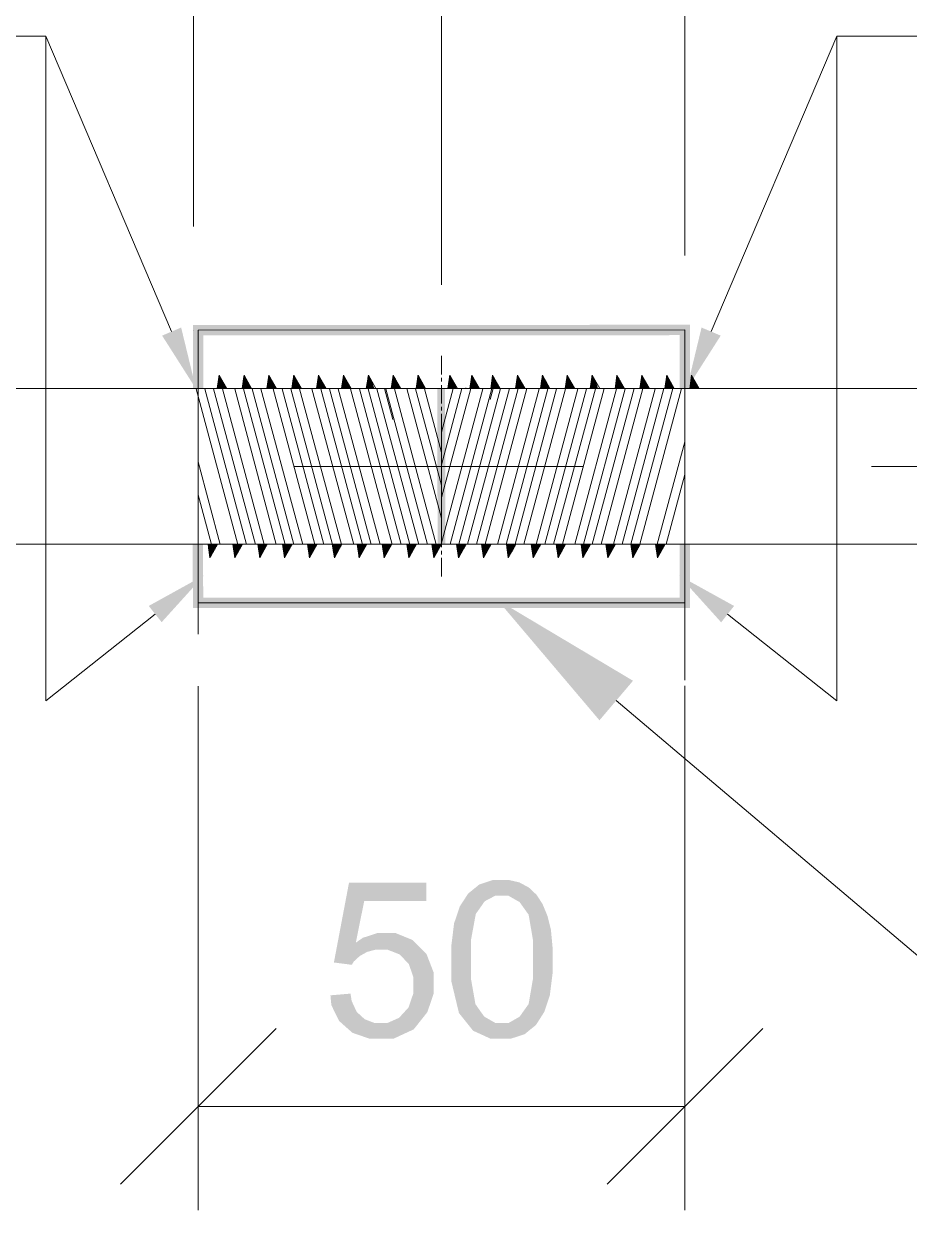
# Model space of a CAD drawing. Header units: millimetres. Extents: x 2 to 579, y 1 to 405.
# Drawn here: x 255.91 to 263.58, y 77.48 to 87.78 of the extents above; entities that cross this region are included whole.
import ezdxf

# ---------------------------------------------------------------- set-up
doc = ezdxf.new("R2010")
doc.units = ezdxf.units.MM
doc.linetypes.add('XKITLINE00', pattern=[0])
doc.layers.add('LinkedObject', color=7, linetype='Continuous', lineweight=0)

# ---------------------------------------------------------------- blocks, each defined once
blk = doc.blocks.new('*A4')
at = {"layer": 'LinkedObject'}
for color, points in [(6, [(257.105, 85.07), (257.27, 85.14), (257.399, 84.608)]), (4, [(261.681, 85.164), (257.462, 85.072), (257.372, 85.162)]), (4, [(257.372, 85.162), (257.462, 84.61), (257.372, 84.61)]), (4, [(257.462, 85.072), (257.462, 84.61), (257.372, 85.162)]), (4, [(261.591, 85.074), (257.462, 85.072), (261.681, 85.164)]), (4, [(261.681, 84.61), (261.591, 85.074), (261.681, 85.164)]), (6, [(261.781, 85.14), (261.947, 85.07), (261.653, 84.608)]), (4, [(261.591, 84.61), (261.591, 85.074), (261.681, 84.61)]), (4, [(259.49, 84.61), (259.561, 83.26), (259.493, 83.26)]), (4, [(259.558, 84.61), (259.561, 83.26), (259.49, 84.61)]), (4, [(257.37, 83.26), (257.461, 82.798), (257.372, 82.708)]), (4, [(257.46, 83.26), (257.461, 82.798), (257.37, 83.26)]), (4, [(261.681, 82.706), (261.591, 83.26), (261.681, 83.26)]), (4, [(261.591, 82.796), (261.591, 83.26), (261.681, 82.706)]), (6, [(257.101, 82.584), (256.989, 82.725), (257.468, 82.99)]), (6, [(262.063, 82.725), (261.951, 82.583), (261.584, 82.99)]), (4, [(257.461, 82.798), (261.591, 82.796), (257.372, 82.708)]), (4, [(257.372, 82.708), (261.591, 82.796), (261.681, 82.706)]), (1, [(261.187, 82.076), (260.896, 81.733), (260.012, 82.777)]), (7, [(258.857, 80.166), (258.594, 79.632), (258.725, 80.324)]), (7, [(259.394, 80.166), (258.725, 80.324), (259.394, 80.324)]), (7, [(258.857, 80.166), (258.725, 80.324), (259.394, 80.166)]), (7, [(259.855, 80.309), (259.992, 80.211), (259.807, 80.27)]), (7, [(259.977, 80.349), (259.992, 80.211), (259.855, 80.309)]), (7, [(260.051, 80.349), (259.992, 80.211), (259.977, 80.349)]), (7, [(259.992, 80.211), (260.051, 80.349), (260.049, 80.211)]), (7, [(260.051, 80.349), (260.107, 80.211), (260.049, 80.211)]), (7, [(260.201, 80.327), (260.051, 80.349), (260.105, 80.349)]), (7, [(260.242, 80.305), (260.051, 80.349), (260.201, 80.327)]), (7, [(260.204, 80.156), (260.051, 80.349), (260.242, 80.305)]), (7, [(260.107, 80.211), (260.051, 80.349), (260.204, 80.156)]), (7, [(260.242, 80.305), (260.243, 80.101), (260.204, 80.156)]), (7, [(260.283, 80.283), (260.243, 80.101), (260.242, 80.305)]), (7, [(259.758, 80.23), (259.867, 80.114), (259.685, 80.118)]), (7, [(259.901, 80.163), (259.758, 80.23), (259.807, 80.27)]), (7, [(259.867, 80.114), (259.758, 80.23), (259.901, 80.163)]), (7, [(259.807, 80.27), (259.992, 80.211), (259.901, 80.163)]), (7, [(260.35, 80.22), (260.243, 80.101), (260.283, 80.283)]), (7, [(260.377, 80.179), (260.243, 80.101), (260.35, 80.22)]), (7, [(258.784, 79.804), (258.594, 79.632), (258.857, 80.166)]), (7, [(259.685, 80.118), (259.867, 80.114), (259.661, 80.045)]), (7, [(259.661, 80.045), (259.867, 80.114), (259.824, 80.053)]), (7, [(260.377, 80.179), (260.282, 80.047), (260.243, 80.101)]), (7, [(260.403, 80.138), (260.282, 80.047), (260.377, 80.179)]), (7, [(260.445, 80.037), (260.282, 80.047), (260.403, 80.138)]), (7, [(259.824, 80.053), (259.612, 79.779), (259.661, 80.045)]), (7, [(259.782, 79.825), (259.612, 79.779), (259.824, 80.053)]), (7, [(259.661, 80.045), (259.612, 79.779), (259.636, 79.972)]), (7, [(260.46, 79.978), (260.32, 79.825), (260.282, 80.047)]), (7, [(260.46, 79.978), (260.282, 80.047), (260.445, 80.037)]), (7, [(260.475, 79.919), (260.32, 79.825), (260.46, 79.978)]), (7, [(258.972, 79.888), (258.784, 79.804), (258.845, 79.846)]), (7, [(258.954, 79.743), (258.784, 79.804), (258.972, 79.888)]), (7, [(258.954, 79.743), (258.972, 79.888), (258.994, 79.743)]), (7, [(258.994, 79.743), (258.972, 79.888), (259.059, 79.743)]), (7, [(259.039, 79.888), (259.059, 79.743), (258.972, 79.888)]), (7, [(259.276, 79.827), (259.039, 79.888), (259.127, 79.888)]), (7, [(259.164, 79.702), (259.039, 79.888), (259.276, 79.827)]), (7, [(259.059, 79.743), (259.039, 79.888), (259.164, 79.702)]), (7, [(260.49, 79.759), (260.32, 79.825), (260.475, 79.919)]), (7, [(258.594, 79.632), (258.784, 79.804), (258.882, 79.724)]), (7, [(258.882, 79.724), (258.784, 79.804), (258.954, 79.743)]), (7, [(259.164, 79.702), (259.276, 79.827), (259.203, 79.661)]), (7, [(259.203, 79.661), (259.276, 79.827), (259.243, 79.62)]), (7, [(259.336, 79.766), (259.243, 79.62), (259.276, 79.827)]), (7, [(259.612, 79.659), (259.782, 79.825), (259.782, 79.659)]), (7, [(259.612, 79.779), (259.782, 79.825), (259.612, 79.659)]), (7, [(260.49, 79.759), (260.32, 79.659), (260.32, 79.825)]), (7, [(258.85, 79.706), (258.594, 79.632), (258.882, 79.724)]), (7, [(258.818, 79.688), (258.594, 79.632), (258.85, 79.706)]), (7, [(258.767, 79.641), (258.594, 79.632), (258.818, 79.688)]), (7, [(259.243, 79.62), (259.336, 79.766), (259.282, 79.508)]), (7, [(259.282, 79.508), (259.336, 79.766), (259.458, 79.547)]), (7, [(259.458, 79.547), (259.336, 79.766), (259.397, 79.705)]), (7, [(260.49, 79.659), (260.32, 79.659), (260.49, 79.759)]), (7, [(258.594, 79.632), (258.767, 79.641), (258.749, 79.612)]), (7, [(259.782, 79.659), (259.612, 79.469), (259.612, 79.659)]), (7, [(259.782, 79.492), (259.612, 79.469), (259.782, 79.659)]), (7, [(260.49, 79.659), (260.32, 79.493), (260.32, 79.659)]), (7, [(260.49, 79.54), (260.32, 79.493), (260.49, 79.659)]), (7, [(259.282, 79.508), (259.458, 79.547), (259.282, 79.437)]), (7, [(259.282, 79.437), (259.458, 79.547), (259.282, 79.362)]), (7, [(259.458, 79.451), (259.282, 79.362), (259.458, 79.547)]), (7, [(259.782, 79.492), (259.745, 79.11), (259.612, 79.469)]), (7, [(259.612, 79.469), (259.745, 79.11), (259.678, 79.194)]), (7, [(259.821, 79.271), (259.745, 79.11), (259.782, 79.492)]), (7, [(260.282, 79.272), (260.49, 79.54), (260.442, 79.275)]), (7, [(260.32, 79.493), (260.49, 79.54), (260.282, 79.272)]), (7, [(260.442, 79.275), (260.49, 79.54), (260.466, 79.348)]), (7, [(258.748, 79.298), (258.564, 79.347), (258.738, 79.362)]), (7, [(259.241, 79.242), (259.458, 79.451), (259.351, 79.134)]), (7, [(259.282, 79.362), (259.458, 79.451), (259.241, 79.242)]), (7, [(259.351, 79.134), (259.458, 79.451), (259.404, 79.201)]), (7, [(259.404, 79.201), (259.458, 79.451), (259.458, 79.359)]), (7, [(258.564, 79.347), (258.697, 79.073), (258.572, 79.262)]), (7, [(258.748, 79.298), (258.697, 79.073), (258.564, 79.347)]), (7, [(258.572, 79.262), (258.697, 79.073), (258.639, 79.125)]), (7, [(258.792, 79.203), (258.697, 79.073), (258.748, 79.298)]), (7, [(259.745, 79.11), (259.821, 79.271), (259.859, 79.216)]), (7, [(260.442, 79.275), (260.243, 79.217), (260.282, 79.272)]), (7, [(260.417, 79.202), (260.243, 79.217), (260.442, 79.275)]), (7, [(258.697, 79.073), (258.792, 79.203), (258.755, 79.022)]), (7, [(258.827, 79.171), (258.755, 79.022), (258.792, 79.203)]), (7, [(258.862, 79.139), (258.755, 79.022), (258.827, 79.171)]), (7, [(259.2, 79.197), (259.351, 79.134), (259.159, 79.152)]), (7, [(259.241, 79.242), (259.351, 79.134), (259.2, 79.197)]), (7, [(259.898, 79.162), (259.745, 79.11), (259.859, 79.216)]), (7, [(259.898, 79.162), (260.051, 78.97), (259.745, 79.11)]), (7, [(259.994, 79.107), (260.051, 78.97), (259.898, 79.162)]), (7, [(260.296, 79.05), (260.108, 79.107), (260.204, 79.162)]), (7, [(260.243, 79.217), (260.345, 79.089), (260.204, 79.162)]), (7, [(260.204, 79.162), (260.345, 79.089), (260.296, 79.05)]), (7, [(260.345, 79.089), (260.243, 79.217), (260.417, 79.202)]), (7, [(258.862, 79.139), (258.997, 78.97), (258.755, 79.022)]), (7, [(258.947, 79.107), (258.997, 78.97), (258.862, 79.139)]), (7, [(258.997, 79.107), (258.997, 78.97), (258.947, 79.107)]), (7, [(258.997, 78.97), (259.351, 79.134), (259.109, 78.97)]), (7, [(259.058, 79.107), (259.351, 79.134), (258.997, 78.97)]), (7, [(259.058, 79.107), (258.997, 78.97), (258.997, 79.107)]), (7, [(259.159, 79.152), (259.351, 79.134), (259.058, 79.107)]), (7, [(259.109, 78.97), (259.351, 79.134), (259.286, 79.052)]), (7, [(259.745, 79.11), (260.051, 78.97), (259.801, 79.04)]), (7, [(260.051, 78.97), (259.994, 79.107), (260.051, 79.107)]), (7, [(260.051, 78.97), (260.108, 79.107), (260.125, 78.97)]), (7, [(260.108, 79.107), (260.051, 78.97), (260.051, 79.107)]), (7, [(260.248, 79.01), (260.108, 79.107), (260.296, 79.05)]), (7, [(260.125, 78.97), (260.108, 79.107), (260.248, 79.01)]), (7, [(258.755, 79.022), (258.997, 78.97), (258.905, 78.97)]), (7, [(259.801, 79.04), (260.051, 78.97), (259.954, 78.97)])]:
    blk.add_hatch(color=color, dxfattribs=at).paths.add_polyline_path(points, flags=17)
at = {"layer": 'LinkedObject', "color": 6, "linetype": 'XKITLINE00', "lineweight": 0}
for p, q in [((257.377, 86.017), (257.377, 94.697)), ((259.526, 85.51), (259.526, 94.697)), ((259.526, 85.794), (259.526, 94.697)), ((261.636, 85.765), (261.636, 94.697)), ((256.098, 87.668), (251.103, 87.668)), ((257.187, 85.105), (256.098, 87.668)), ((256.098, 81.903), (256.098, 87.668)), ((261.864, 85.105), (262.954, 87.668)), ((262.954, 87.668), (267.949, 87.668)), ((262.954, 81.903), (262.954, 87.668)), ((258.253, 83.935), (260.753, 83.935)), ((263.253, 83.935), (276.427, 83.935)), ((257.045, 82.654), (256.098, 81.903)), ((262.007, 82.654), (262.954, 81.903)), ((257.418, 82.03), (257.418, 77.483)), ((261.637, 82.032), (261.637, 77.483)), ((258.093, 79.058), (256.743, 77.708)), ((260.962, 77.708), (262.312, 79.058)), ((257.418, 78.383), (261.637, 78.383))]:
    blk.add_line(p, q, dxfattribs=at)
at = {"layer": 'LinkedObject', "color": 7, "linetype": 'XKITLINE00', "lineweight": 0}
for p, q in [((257.377, 85.117), (257.377, 85.117)), ((259.526, 84.894), (259.526, 84.894)), ((261.636, 84.865), (261.636, 84.865)), ((244.96, 84.61), (274.094, 84.61)), ((259.526, 84.61), (259.526, 84.61)), ((274.094, 83.26), (244.96, 83.26)), ((257.418, 82.93), (257.418, 82.93)), ((261.637, 82.932), (261.637, 82.932)), ((261.637, 78.383), (261.637, 78.383))]:
    blk.add_line(p, q, dxfattribs=at)
at = {"layer": 'LinkedObject', "color": 4, "linetype": 'XKITLINE00', "lineweight": 0}
for p, q in [((257.417, 85.117), (261.636, 85.119)), ((257.417, 84.61), (257.417, 85.117)), ((261.636, 84.61), (261.636, 85.119)), ((261.636, 85.119), (261.636, 82.082)), ((257.417, 84.97), (257.417, 82.481)), ((259.526, 84.232), (259.526, 83.26)), ((257.417, 83.26), (257.417, 82.753)), ((261.636, 83.261), (261.636, 82.751)), ((257.417, 82.753), (261.636, 82.751))]:
    blk.add_line(p, q, dxfattribs=at)
at = {"layer": 'LinkedObject', "color": 9, "linetype": 'XKITLINE00', "lineweight": 0}
for p, q in [((259.526, 84.734), (259.526, 84.894)), ((259.526, 84.672), (259.526, 84.703)), ((259.526, 84.484), (259.526, 84.641)), ((259.526, 84.482), (259.526, 84.61)), ((259.526, 84.422), (259.526, 84.453)), ((259.526, 84.42), (259.526, 84.451)), ((259.526, 84.234), (259.526, 84.391)), ((259.526, 84.232), (259.526, 84.388)), ((259.526, 84.172), (259.526, 84.203)), ((259.526, 84.17), (259.526, 84.201)), ((259.526, 83.984), (259.526, 84.141)), ((259.526, 83.982), (259.526, 84.138)), ((259.526, 83.922), (259.526, 83.953)), ((259.526, 83.92), (259.526, 83.951)), ((259.526, 83.734), (259.526, 83.891)), ((259.526, 83.732), (259.526, 83.888)), ((259.526, 83.672), (259.526, 83.703)), ((259.526, 83.67), (259.526, 83.701)), ((259.526, 83.484), (259.526, 83.641)), ((259.526, 83.482), (259.526, 83.638)), ((259.526, 83.422), (259.526, 83.453)), ((259.526, 83.42), (259.526, 83.451)), ((259.526, 83.234), (259.526, 83.391)), ((259.527, 83.26), (259.526, 83.388)), ((259.526, 83.172), (259.526, 83.203)), ((259.527, 82.981), (259.526, 83.141))]:
    blk.add_line(p, q, dxfattribs=at)
at = {"layer": 'LinkedObject', "color": 1, "linetype": 'XKITLINE00', "lineweight": 0}
for p, q in [((257.599, 84.728), (257.582, 84.61)), ((257.598, 84.719), (257.627, 84.61)), ((257.665, 84.61), (257.599, 84.728)), ((257.599, 84.726), (257.63, 84.61)), ((257.815, 84.728), (257.798, 84.61)), ((257.814, 84.719), (257.843, 84.61)), ((257.881, 84.61), (257.815, 84.728)), ((257.815, 84.726), (257.846, 84.61)), ((258.03, 84.728), (258.013, 84.61)), ((258.029, 84.719), (258.059, 84.61)), ((258.096, 84.61), (258.03, 84.728)), ((258.03, 84.727), (258.062, 84.61)), ((258.246, 84.728), (258.229, 84.61)), ((258.245, 84.72), (258.274, 84.61)), ((258.312, 84.61), (258.246, 84.728)), ((258.246, 84.727), (258.277, 84.61)), ((258.461, 84.728), (258.444, 84.61)), ((258.46, 84.72), (258.49, 84.61)), ((258.527, 84.61), (258.461, 84.728)), ((258.461, 84.727), (258.493, 84.61)), ((258.677, 84.728), (258.66, 84.61)), ((258.676, 84.72), (258.706, 84.61)), ((258.677, 84.728), (258.709, 84.61)), ((258.743, 84.61), (258.677, 84.728)), ((258.893, 84.728), (258.875, 84.61)), ((258.892, 84.721), (258.921, 84.61)), ((258.893, 84.728), (258.924, 84.61)), ((258.958, 84.61), (258.893, 84.728)), ((259.108, 84.728), (259.091, 84.61)), ((259.107, 84.718), (259.136, 84.61)), ((259.174, 84.61), (259.108, 84.728)), ((259.108, 84.725), (259.139, 84.61)), ((259.324, 84.728), (259.306, 84.61)), ((259.322, 84.719), (259.351, 84.61)), ((259.323, 84.726), (259.354, 84.61)), ((259.389, 84.61), (259.324, 84.728)), ((259.598, 84.728), (259.581, 84.61)), ((259.597, 84.719), (259.626, 84.61)), ((259.664, 84.61), (259.598, 84.728)), ((259.598, 84.726), (259.629, 84.61)), ((259.789, 84.728), (259.772, 84.61)), ((259.788, 84.719), (259.817, 84.61)), ((259.855, 84.61), (259.789, 84.728)), ((259.789, 84.726), (259.82, 84.61)), ((259.97, 84.728), (259.953, 84.61)), ((259.969, 84.719), (259.998, 84.61)), ((260.036, 84.61), (259.97, 84.728)), ((259.97, 84.727), (260.001, 84.61)), ((260.186, 84.728), (260.169, 84.61)), ((260.185, 84.72), (260.214, 84.61)), ((260.252, 84.61), (260.186, 84.728)), ((260.186, 84.727), (260.217, 84.61)), ((260.401, 84.728), (260.384, 84.61)), ((260.4, 84.72), (260.43, 84.61)), ((260.467, 84.61), (260.401, 84.728)), ((260.401, 84.727), (260.433, 84.61)), ((260.617, 84.728), (260.6, 84.61)), ((260.616, 84.72), (260.646, 84.61)), ((260.617, 84.728), (260.649, 84.61)), ((260.683, 84.61), (260.617, 84.728)), ((260.833, 84.728), (260.815, 84.61)), ((260.831, 84.721), (260.861, 84.61)), ((260.833, 84.728), (260.864, 84.61)), ((260.898, 84.61), (260.833, 84.728)), ((261.048, 84.728), (261.031, 84.61)), ((261.047, 84.718), (261.076, 84.61)), ((261.114, 84.61), (261.048, 84.728)), ((261.048, 84.725), (261.079, 84.61)), ((261.264, 84.728), (261.246, 84.61)), ((261.262, 84.719), (261.291, 84.61)), ((261.263, 84.726), (261.294, 84.61)), ((261.329, 84.61), (261.264, 84.728)), ((261.479, 84.728), (261.462, 84.61)), ((261.478, 84.719), (261.507, 84.61)), ((261.545, 84.61), (261.479, 84.728)), ((261.479, 84.726), (261.51, 84.61)), ((261.695, 84.728), (261.678, 84.61)), ((261.693, 84.719), (261.723, 84.61)), ((261.761, 84.61), (261.695, 84.728)), ((261.695, 84.726), (261.726, 84.61)), ((257.582, 84.61), (257.582, 84.61)), ((257.583, 84.617), (257.585, 84.61)), ((257.585, 84.632), (257.591, 84.61)), ((257.586, 84.639), (257.594, 84.61)), ((257.588, 84.654), (257.6, 84.61)), ((257.59, 84.661), (257.603, 84.61)), ((257.592, 84.675), (257.609, 84.61)), ((257.593, 84.683), (257.612, 84.61)), ((257.595, 84.697), (257.618, 84.61)), ((257.596, 84.704), (257.621, 84.61)), ((257.609, 84.71), (257.636, 84.61)), ((257.615, 84.699), (257.639, 84.61)), ((257.627, 84.679), (257.645, 84.61)), ((257.632, 84.668), (257.648, 84.61)), ((257.644, 84.648), (257.654, 84.61)), ((257.65, 84.637), (257.657, 84.61)), ((257.661, 84.617), (257.663, 84.61)), ((257.798, 84.611), (257.798, 84.61)), ((257.799, 84.618), (257.801, 84.61)), ((257.801, 84.632), (257.807, 84.61)), ((257.802, 84.64), (257.81, 84.61)), ((257.804, 84.654), (257.816, 84.61)), ((257.805, 84.661), (257.819, 84.61)), ((257.807, 84.676), (257.825, 84.61)), ((257.808, 84.683), (257.828, 84.61)), ((257.81, 84.697), (257.834, 84.61)), ((257.811, 84.705), (257.837, 84.61)), ((257.825, 84.709), (257.852, 84.61)), ((257.831, 84.699), (257.855, 84.61)), ((257.842, 84.678), (257.861, 84.61)), ((257.848, 84.668), (257.864, 84.61)), ((257.86, 84.647), (257.87, 84.61)), ((257.866, 84.637), (257.873, 84.61)), ((257.877, 84.616), (257.879, 84.61)), ((258.013, 84.611), (258.014, 84.61)), ((258.014, 84.618), (258.017, 84.61)), ((258.016, 84.633), (258.023, 84.61)), ((258.018, 84.64), (258.026, 84.61)), ((258.02, 84.654), (258.032, 84.61)), ((258.021, 84.662), (258.035, 84.61)), ((258.023, 84.676), (258.041, 84.61)), ((258.024, 84.683), (258.044, 84.61)), ((258.026, 84.698), (258.05, 84.61)), ((258.027, 84.705), (258.053, 84.61)), ((258.041, 84.709), (258.068, 84.61)), ((258.047, 84.699), (258.071, 84.61)), ((258.058, 84.678), (258.077, 84.61)), ((258.064, 84.668), (258.08, 84.61)), ((258.076, 84.647), (258.085, 84.61)), ((258.081, 84.636), (258.088, 84.61)), ((258.093, 84.616), (258.094, 84.61)), ((258.229, 84.611), (258.229, 84.61)), ((258.23, 84.618), (258.232, 84.61)), ((258.232, 84.633), (258.238, 84.61)), ((258.233, 84.64), (258.241, 84.61)), ((258.235, 84.655), (258.247, 84.61)), ((258.236, 84.662), (258.25, 84.61)), ((258.238, 84.676), (258.256, 84.61)), ((258.239, 84.684), (258.259, 84.61)), ((258.242, 84.698), (258.265, 84.61)), ((258.243, 84.705), (258.268, 84.61)), ((258.257, 84.708), (258.283, 84.61)), ((258.263, 84.698), (258.286, 84.61)), ((258.274, 84.677), (258.292, 84.61)), ((258.28, 84.667), (258.295, 84.61)), ((258.291, 84.646), (258.301, 84.61)), ((258.297, 84.636), (258.304, 84.61)), ((258.309, 84.615), (258.31, 84.61)), ((258.445, 84.611), (258.445, 84.61)), ((258.446, 84.619), (258.448, 84.61)), ((258.448, 84.633), (258.454, 84.61)), ((258.449, 84.64), (258.457, 84.61)), ((258.451, 84.655), (258.463, 84.61)), ((258.452, 84.662), (258.466, 84.61)), ((258.454, 84.677), (258.472, 84.61)), ((258.455, 84.684), (258.475, 84.61)), ((258.457, 84.698), (258.481, 84.61)), ((258.458, 84.706), (258.484, 84.61)), ((258.473, 84.708), (258.499, 84.61)), ((258.478, 84.698), (258.502, 84.61)), ((258.49, 84.677), (258.508, 84.61)), ((258.496, 84.667), (258.511, 84.61)), ((258.507, 84.646), (258.517, 84.61)), ((258.513, 84.636), (258.52, 84.61)), ((258.524, 84.615), (258.526, 84.61)), ((258.66, 84.612), (258.661, 84.61)), ((258.661, 84.619), (258.664, 84.61)), ((258.663, 84.634), (258.67, 84.61)), ((258.664, 84.641), (258.673, 84.61)), ((258.666, 84.655), (258.679, 84.61)), ((258.668, 84.662), (258.682, 84.61)), ((258.67, 84.677), (258.688, 84.61)), ((258.671, 84.684), (258.691, 84.61)), ((258.673, 84.699), (258.697, 84.61)), ((258.674, 84.706), (258.7, 84.61)), ((258.688, 84.708), (258.715, 84.61)), ((258.694, 84.697), (258.718, 84.61)), ((258.706, 84.677), (258.724, 84.61)), ((258.711, 84.666), (258.727, 84.61)), ((258.723, 84.645), (258.733, 84.61)), ((258.729, 84.635), (258.736, 84.61)), ((258.74, 84.614), (258.742, 84.61)), ((258.876, 84.612), (258.876, 84.61)), ((258.877, 84.619), (258.879, 84.61)), ((258.879, 84.634), (258.885, 84.61)), ((258.88, 84.641), (258.888, 84.61)), ((258.882, 84.656), (258.894, 84.61)), ((258.883, 84.663), (258.897, 84.61)), ((258.885, 84.677), (258.903, 84.61)), ((258.886, 84.684), (258.906, 84.61)), ((258.888, 84.699), (258.912, 84.61)), ((258.889, 84.706), (258.915, 84.61)), ((258.904, 84.707), (258.93, 84.61)), ((258.91, 84.697), (258.933, 84.61)), ((258.921, 84.676), (258.939, 84.61)), ((259.033, 84.61), (259.105, 84.342)), ((259.092, 84.617), (259.094, 84.61)), ((259.094, 84.631), (259.1, 84.61)), ((259.095, 84.639), (259.103, 84.61)), ((259.097, 84.653), (259.109, 84.61)), ((259.098, 84.66), (259.112, 84.61)), ((259.1, 84.675), (259.118, 84.61)), ((259.101, 84.682), (259.121, 84.61)), ((259.104, 84.696), (259.127, 84.61)), ((259.105, 84.704), (259.13, 84.61)), ((259.118, 84.711), (259.145, 84.61)), ((259.124, 84.7), (259.148, 84.61)), ((259.135, 84.68), (259.154, 84.61)), ((259.141, 84.669), (259.157, 84.61)), ((259.152, 84.649), (259.163, 84.61)), ((259.158, 84.638), (259.166, 84.61)), ((259.17, 84.617), (259.172, 84.61)), ((259.226, 84.61), (259.526, 83.487)), ((259.302, 84.609), (259.526, 83.772)), ((259.307, 84.61), (259.307, 84.61)), ((259.308, 84.617), (259.31, 84.61)), ((259.31, 84.632), (259.316, 84.61)), ((259.311, 84.639), (259.319, 84.61)), ((259.313, 84.653), (259.325, 84.61)), ((259.314, 84.661), (259.328, 84.61)), ((259.316, 84.675), (259.333, 84.61)), ((259.317, 84.682), (259.336, 84.61)), ((259.319, 84.697), (259.342, 84.61)), ((259.32, 84.704), (259.345, 84.61)), ((259.334, 84.71), (259.36, 84.61)), ((259.339, 84.7), (259.363, 84.61)), ((259.351, 84.679), (259.369, 84.61)), ((259.357, 84.669), (259.372, 84.61)), ((259.368, 84.648), (259.378, 84.61)), ((259.374, 84.638), (259.381, 84.61)), ((259.385, 84.617), (259.387, 84.61)), ((259.522, 84.61), (259.522, 84.61)), ((259.525, 84.61), (259.525, 84.61)), ((259.886, 84.609), (259.525, 83.26)), ((259.78, 84.611), (259.526, 83.665)), ((259.704, 84.611), (259.526, 83.948)), ((259.628, 84.611), (259.526, 84.232)), ((259.584, 84.632), (259.59, 84.61)), ((259.585, 84.639), (259.593, 84.61)), ((259.587, 84.654), (259.599, 84.61)), ((259.588, 84.661), (259.602, 84.61)), ((259.59, 84.675), (259.608, 84.61)), ((259.59, 84.637), (259.597, 84.61)), ((259.592, 84.683), (259.611, 84.61)), ((259.594, 84.697), (259.617, 84.61)), ((259.595, 84.704), (259.62, 84.61)), ((259.601, 84.617), (259.603, 84.61)), ((259.962, 84.61), (259.601, 83.26)), ((259.608, 84.71), (259.635, 84.61)), ((259.614, 84.699), (259.638, 84.61)), ((259.626, 84.679), (259.644, 84.61)), ((259.631, 84.668), (259.647, 84.61)), ((259.643, 84.648), (259.653, 84.61)), ((260.038, 84.61), (259.677, 83.26)), ((259.738, 84.611), (259.738, 84.61)), ((259.739, 84.618), (259.741, 84.61)), ((260.115, 84.61), (259.753, 83.26)), ((259.775, 84.632), (259.781, 84.61)), ((259.776, 84.639), (259.784, 84.61)), ((259.778, 84.654), (259.79, 84.61)), ((259.78, 84.661), (259.793, 84.61)), ((259.782, 84.676), (259.799, 84.61)), ((259.783, 84.683), (259.802, 84.61)), ((259.785, 84.697), (259.808, 84.61)), ((259.786, 84.705), (259.811, 84.61)), ((259.8, 84.709), (259.826, 84.61)), ((259.805, 84.699), (259.829, 84.61)), ((259.817, 84.678), (259.835, 84.61)), ((259.817, 84.616), (259.819, 84.61)), ((259.823, 84.668), (259.838, 84.61)), ((260.191, 84.61), (259.829, 83.261)), ((259.834, 84.647), (259.844, 84.61)), ((259.84, 84.637), (259.847, 84.61)), ((260.267, 84.61), (259.905, 83.261)), ((259.974, 84.61), (259.948, 84.515)), ((259.953, 84.611), (259.954, 84.61)), ((259.954, 84.618), (259.957, 84.61)), ((259.956, 84.633), (259.963, 84.61)), ((259.958, 84.64), (259.966, 84.61)), ((259.96, 84.654), (259.972, 84.61)), ((259.961, 84.662), (259.975, 84.61)), ((259.963, 84.676), (259.981, 84.61)), ((259.964, 84.683), (259.984, 84.61)), ((259.966, 84.698), (259.99, 84.61)), ((259.967, 84.705), (259.993, 84.61)), ((259.981, 84.709), (260.007, 84.61)), ((259.987, 84.699), (260.01, 84.61)), ((259.998, 84.678), (260.016, 84.61)), ((260.004, 84.667), (260.019, 84.61)), ((260.016, 84.647), (260.025, 84.61)), ((260.021, 84.636), (260.028, 84.61)), ((260.033, 84.616), (260.034, 84.61)), ((260.169, 84.611), (260.169, 84.61)), ((260.17, 84.618), (260.172, 84.61)), ((260.172, 84.633), (260.178, 84.61)), ((260.173, 84.64), (260.181, 84.61)), ((260.175, 84.655), (260.187, 84.61)), ((260.176, 84.662), (260.19, 84.61)), ((260.178, 84.676), (260.196, 84.61)), ((260.179, 84.684), (260.199, 84.61)), ((260.182, 84.698), (260.205, 84.61)), ((260.183, 84.705), (260.208, 84.61)), ((260.197, 84.708), (260.223, 84.61)), ((260.202, 84.698), (260.226, 84.61)), ((260.214, 84.677), (260.232, 84.61)), ((260.22, 84.667), (260.235, 84.61)), ((260.231, 84.646), (260.241, 84.61)), ((260.237, 84.636), (260.244, 84.61)), ((260.602, 84.609), (260.24, 83.26)), ((260.249, 84.615), (260.25, 84.61)), ((260.384, 84.611), (260.385, 84.61)), ((260.386, 84.619), (260.388, 84.61)), ((260.388, 84.633), (260.394, 84.61)), ((260.389, 84.64), (260.397, 84.61)), ((260.391, 84.655), (260.403, 84.61)), ((260.392, 84.662), (260.406, 84.61)), ((260.394, 84.677), (260.412, 84.61)), ((260.395, 84.684), (260.415, 84.61)), ((260.397, 84.698), (260.421, 84.61)), ((260.398, 84.706), (260.424, 84.61)), ((260.413, 84.708), (260.439, 84.61)), ((260.418, 84.698), (260.442, 84.61)), ((260.43, 84.677), (260.448, 84.61)), ((260.436, 84.667), (260.451, 84.61)), ((260.447, 84.646), (260.457, 84.61)), ((260.453, 84.636), (260.46, 84.61)), ((260.464, 84.615), (260.466, 84.61)), ((260.861, 84.609), (260.499, 83.26)), ((260.937, 84.61), (260.575, 83.26)), ((260.6, 84.612), (260.601, 84.61)), ((260.601, 84.619), (260.604, 84.61)), ((260.603, 84.633), (260.61, 84.61)), ((260.604, 84.641), (260.613, 84.61)), ((260.606, 84.655), (260.619, 84.61)), ((260.607, 84.662), (260.622, 84.61)), ((260.61, 84.677), (260.628, 84.61)), ((260.611, 84.684), (260.631, 84.61)), ((260.613, 84.699), (260.637, 84.61)), ((260.614, 84.706), (260.64, 84.61)), ((260.628, 84.708), (260.655, 84.61)), ((260.634, 84.697), (260.658, 84.61)), ((260.646, 84.677), (260.663, 84.61)), ((260.651, 84.666), (260.666, 84.61)), ((260.663, 84.645), (260.672, 84.61)), ((260.669, 84.635), (260.675, 84.61)), ((260.68, 84.614), (260.681, 84.61)), ((260.816, 84.612), (260.816, 84.61)), ((260.817, 84.619), (260.819, 84.61)), ((260.819, 84.634), (260.825, 84.61)), ((260.82, 84.641), (260.828, 84.61)), ((260.822, 84.656), (260.834, 84.61)), ((260.823, 84.663), (260.837, 84.61)), ((260.825, 84.677), (260.843, 84.61)), ((260.826, 84.684), (260.846, 84.61)), ((260.828, 84.699), (260.852, 84.61)), ((260.829, 84.706), (260.855, 84.61)), ((261.196, 84.61), (260.834, 83.26)), ((260.844, 84.707), (260.87, 84.61)), ((260.85, 84.697), (260.873, 84.61)), ((260.861, 84.676), (260.879, 84.61)), ((261.272, 84.61), (260.91, 83.26)), ((261.378, 84.609), (261.017, 83.26)), ((261.032, 84.617), (261.034, 84.61)), ((261.034, 84.631), (261.04, 84.61)), ((261.035, 84.639), (261.043, 84.61)), ((261.037, 84.653), (261.049, 84.61)), ((261.038, 84.66), (261.052, 84.61)), ((261.04, 84.675), (261.058, 84.61)), ((261.041, 84.682), (261.061, 84.61)), ((261.044, 84.697), (261.067, 84.61)), ((261.045, 84.704), (261.07, 84.61)), ((261.058, 84.711), (261.085, 84.61)), ((261.063, 84.7), (261.088, 84.61)), ((261.075, 84.68), (261.094, 84.61)), ((261.081, 84.669), (261.097, 84.61)), ((261.092, 84.649), (261.103, 84.61)), ((261.455, 84.61), (261.093, 83.26)), ((261.098, 84.638), (261.106, 84.61)), ((261.11, 84.617), (261.112, 84.61)), ((261.531, 84.61), (261.169, 83.26)), ((261.607, 84.61), (261.245, 83.26)), ((261.246, 84.61), (261.246, 84.61)), ((261.248, 84.617), (261.249, 84.61)), ((261.25, 84.632), (261.255, 84.61)), ((261.251, 84.639), (261.258, 84.61)), ((261.253, 84.653), (261.264, 84.61)), ((261.254, 84.661), (261.267, 84.61)), ((261.256, 84.675), (261.273, 84.61)), ((261.257, 84.682), (261.276, 84.61)), ((261.259, 84.697), (261.282, 84.61)), ((261.26, 84.704), (261.285, 84.61)), ((261.273, 84.71), (261.3, 84.61)), ((261.279, 84.7), (261.303, 84.61)), ((261.291, 84.679), (261.309, 84.61)), ((261.297, 84.669), (261.312, 84.61)), ((261.308, 84.648), (261.318, 84.61)), ((261.314, 84.638), (261.321, 84.61)), ((261.325, 84.617), (261.327, 84.61)), ((261.462, 84.61), (261.462, 84.61)), ((261.463, 84.617), (261.465, 84.61)), ((261.465, 84.632), (261.471, 84.61)), ((261.466, 84.639), (261.474, 84.61)), ((261.468, 84.654), (261.48, 84.61)), ((261.469, 84.661), (261.483, 84.61)), ((261.472, 84.675), (261.489, 84.61)), ((261.473, 84.683), (261.492, 84.61)), ((261.475, 84.697), (261.498, 84.61)), ((261.476, 84.704), (261.501, 84.61)), ((261.489, 84.71), (261.516, 84.61)), ((261.495, 84.699), (261.519, 84.61)), ((261.507, 84.679), (261.525, 84.61)), ((261.512, 84.668), (261.528, 84.61)), ((261.524, 84.648), (261.534, 84.61)), ((261.53, 84.637), (261.537, 84.61)), ((261.541, 84.617), (261.543, 84.61)), ((261.678, 84.611), (261.678, 84.61)), ((261.679, 84.618), (261.681, 84.61)), ((261.681, 84.632), (261.687, 84.61)), ((261.682, 84.64), (261.69, 84.61)), ((261.684, 84.654), (261.696, 84.61)), ((261.685, 84.661), (261.699, 84.61)), ((261.687, 84.676), (261.705, 84.61)), ((261.688, 84.683), (261.708, 84.61)), ((261.69, 84.697), (261.714, 84.61)), ((261.691, 84.705), (261.717, 84.61)), ((261.705, 84.709), (261.732, 84.61)), ((261.711, 84.699), (261.735, 84.61)), ((261.722, 84.678), (261.741, 84.61)), ((261.728, 84.668), (261.744, 84.61)), ((261.74, 84.647), (261.75, 84.61)), ((261.745, 84.637), (261.753, 84.61)), ((261.757, 84.616), (261.759, 84.61)), ((257.399, 84.608), (257.76, 83.259)), ((257.475, 84.608), (257.836, 83.259)), ((257.551, 84.608), (257.913, 83.259)), ((257.627, 84.608), (257.989, 83.258)), ((257.734, 84.608), (258.095, 83.259)), ((257.81, 84.608), (258.172, 83.259)), ((257.886, 84.608), (258.248, 83.258)), ((257.962, 84.608), (258.324, 83.258)), ((258.069, 84.608), (258.43, 83.259)), ((258.145, 84.608), (258.507, 83.258)), ((258.221, 84.608), (258.583, 83.258)), ((258.297, 84.607), (258.659, 83.258)), ((258.404, 84.608), (258.766, 83.258)), ((258.48, 84.608), (258.842, 83.258)), ((258.556, 84.607), (258.918, 83.258)), ((258.632, 84.607), (258.994, 83.258)), ((258.739, 84.609), (259.1, 83.259)), ((258.815, 84.609), (259.176, 83.259)), ((258.891, 84.609), (259.253, 83.259)), ((258.967, 84.608), (259.329, 83.259)), ((259.043, 84.608), (259.405, 83.259)), ((259.119, 84.608), (259.481, 83.258)), ((259.378, 84.609), (259.526, 84.056)), ((260.373, 84.609), (260.012, 83.259)), ((260.449, 84.609), (260.088, 83.259)), ((260.525, 84.609), (260.164, 83.26)), ((260.708, 84.609), (260.347, 83.259)), ((260.784, 84.609), (260.423, 83.26)), ((261.043, 84.609), (260.682, 83.26)), ((261.636, 84.15), (261.397, 83.26)), ((257.417, 83.974), (257.608, 83.259)), ((261.636, 83.866), (261.473, 83.26)), ((257.417, 83.69), (257.532, 83.259)), ((257.52, 83.142), (257.503, 83.26)), ((257.504, 83.26), (257.531, 83.161)), ((257.507, 83.26), (257.533, 83.165)), ((257.508, 83.223), (257.527, 83.154)), ((257.512, 83.198), (257.524, 83.151)), ((257.513, 83.26), (257.537, 83.172)), ((257.516, 83.26), (257.539, 83.176)), ((257.586, 83.26), (257.52, 83.142)), ((257.522, 83.26), (257.543, 83.183)), ((257.525, 83.26), (257.545, 83.187)), ((257.531, 83.26), (257.549, 83.194)), ((257.534, 83.26), (257.551, 83.198)), ((257.54, 83.26), (257.555, 83.205)), ((257.543, 83.26), (257.557, 83.209)), ((257.549, 83.26), (257.561, 83.216)), ((257.552, 83.26), (257.563, 83.219)), ((257.558, 83.26), (257.567, 83.227)), ((257.561, 83.26), (257.569, 83.23)), ((257.567, 83.26), (257.573, 83.238)), ((257.57, 83.26), (257.575, 83.241)), ((257.576, 83.26), (257.579, 83.249)), ((257.579, 83.26), (257.581, 83.252)), ((257.585, 83.26), (257.585, 83.259)), ((257.735, 83.142), (257.718, 83.26)), ((257.72, 83.26), (257.746, 83.162)), ((257.723, 83.26), (257.748, 83.165)), ((257.724, 83.224), (257.742, 83.154)), ((257.727, 83.199), (257.74, 83.151)), ((257.729, 83.26), (257.752, 83.172)), ((257.732, 83.26), (257.754, 83.176)), ((257.801, 83.26), (257.735, 83.142)), ((257.738, 83.26), (257.758, 83.183)), ((257.741, 83.26), (257.76, 83.187)), ((257.747, 83.26), (257.764, 83.194)), ((257.75, 83.26), (257.766, 83.198)), ((257.756, 83.26), (257.77, 83.205)), ((257.759, 83.26), (257.772, 83.209)), ((257.765, 83.26), (257.777, 83.216)), ((257.768, 83.26), (257.779, 83.22)), ((257.774, 83.26), (257.783, 83.227)), ((257.777, 83.26), (257.785, 83.231)), ((257.783, 83.26), (257.789, 83.238)), ((257.786, 83.26), (257.791, 83.241)), ((257.792, 83.26), (257.795, 83.249)), ((257.795, 83.26), (257.797, 83.252)), ((257.801, 83.26), (257.801, 83.26)), ((257.951, 83.142), (257.934, 83.26)), ((257.935, 83.26), (257.962, 83.162)), ((257.938, 83.26), (257.964, 83.165)), ((257.939, 83.225), (257.958, 83.154)), ((257.942, 83.2), (257.956, 83.151)), ((257.944, 83.26), (257.968, 83.173)), ((257.947, 83.26), (257.97, 83.176)), ((258.017, 83.26), (257.951, 83.142)), ((257.953, 83.26), (257.974, 83.183)), ((257.956, 83.26), (257.976, 83.187)), ((257.962, 83.26), (257.98, 83.194)), ((257.965, 83.26), (257.982, 83.198)), ((257.971, 83.26), (257.986, 83.205)), ((257.974, 83.26), (257.988, 83.209)), ((257.98, 83.26), (257.992, 83.216)), ((257.983, 83.26), (257.994, 83.22)), ((257.989, 83.26), (257.998, 83.227)), ((257.992, 83.26), (258, 83.231)), ((257.998, 83.26), (258.004, 83.238)), ((258.001, 83.26), (258.006, 83.242)), ((258.007, 83.26), (258.01, 83.249)), ((258.01, 83.26), (258.012, 83.252)), ((258.016, 83.26), (258.016, 83.26)), ((258.167, 83.142), (258.149, 83.26)), ((258.151, 83.26), (258.177, 83.162)), ((258.154, 83.26), (258.179, 83.165)), ((258.154, 83.226), (258.173, 83.155)), ((258.158, 83.201), (258.171, 83.151)), ((258.16, 83.26), (258.184, 83.173)), ((258.163, 83.26), (258.186, 83.176)), ((258.232, 83.26), (258.167, 83.142)), ((258.169, 83.26), (258.19, 83.184)), ((258.172, 83.26), (258.192, 83.187)), ((258.178, 83.26), (258.196, 83.195)), ((258.181, 83.26), (258.198, 83.198)), ((258.187, 83.26), (258.202, 83.205)), ((258.19, 83.26), (258.204, 83.209)), ((258.196, 83.26), (258.208, 83.216)), ((258.199, 83.26), (258.21, 83.22)), ((258.205, 83.26), (258.214, 83.227)), ((258.208, 83.26), (258.216, 83.231)), ((258.214, 83.26), (258.22, 83.238)), ((258.217, 83.26), (258.222, 83.242)), ((258.223, 83.26), (258.226, 83.249)), ((258.226, 83.26), (258.228, 83.253)), ((258.232, 83.26), (258.232, 83.26)), ((258.382, 83.142), (258.365, 83.26)), ((258.367, 83.26), (258.393, 83.162)), ((258.37, 83.26), (258.395, 83.166)), ((258.37, 83.227), (258.389, 83.155)), ((258.373, 83.202), (258.387, 83.151)), ((258.376, 83.26), (258.399, 83.173)), ((258.379, 83.26), (258.401, 83.177)), ((258.448, 83.26), (258.382, 83.142)), ((258.385, 83.26), (258.405, 83.184)), ((258.388, 83.26), (258.407, 83.187)), ((258.394, 83.26), (258.411, 83.195)), ((258.397, 83.26), (258.413, 83.198)), ((258.403, 83.26), (258.417, 83.206)), ((258.406, 83.26), (258.419, 83.209)), ((258.412, 83.26), (258.423, 83.216)), ((258.415, 83.26), (258.425, 83.22)), ((258.421, 83.26), (258.43, 83.227)), ((258.424, 83.26), (258.432, 83.231)), ((258.43, 83.26), (258.436, 83.238)), ((258.433, 83.26), (258.438, 83.242)), ((258.439, 83.26), (258.442, 83.249)), ((258.442, 83.26), (258.444, 83.253)), ((258.448, 83.26), (258.448, 83.26)), ((258.598, 83.142), (258.58, 83.26)), ((258.582, 83.26), (258.609, 83.162)), ((258.585, 83.26), (258.611, 83.166)), ((258.585, 83.228), (258.605, 83.155)), ((258.589, 83.203), (258.603, 83.151)), ((258.591, 83.26), (258.615, 83.173)), ((258.594, 83.26), (258.617, 83.177)), ((258.663, 83.26), (258.598, 83.142)), ((258.6, 83.26), (258.621, 83.184)), ((258.603, 83.26), (258.623, 83.188)), ((258.609, 83.26), (258.627, 83.195)), ((258.612, 83.26), (258.629, 83.198)), ((258.618, 83.26), (258.633, 83.206)), ((258.621, 83.26), (258.635, 83.209)), ((258.627, 83.26), (258.639, 83.217)), ((258.63, 83.26), (258.641, 83.22)), ((258.636, 83.26), (258.645, 83.228)), ((258.639, 83.26), (258.647, 83.231)), ((258.645, 83.26), (258.651, 83.238)), ((258.648, 83.26), (258.653, 83.242)), ((258.654, 83.26), (258.657, 83.249)), ((258.657, 83.26), (258.659, 83.253)), ((258.663, 83.26), (258.663, 83.26)), ((258.813, 83.142), (258.796, 83.26)), ((258.798, 83.26), (258.824, 83.162)), ((258.801, 83.26), (258.826, 83.166)), ((258.801, 83.229), (258.82, 83.155)), ((258.804, 83.204), (258.818, 83.151)), ((258.807, 83.26), (258.83, 83.173)), ((258.81, 83.26), (258.832, 83.177)), ((258.879, 83.26), (258.813, 83.142)), ((258.816, 83.26), (258.837, 83.184)), ((258.819, 83.26), (258.839, 83.188)), ((258.825, 83.26), (258.843, 83.195)), ((258.828, 83.26), (258.845, 83.199)), ((258.834, 83.26), (258.849, 83.206)), ((258.837, 83.26), (258.851, 83.21)), ((258.843, 83.26), (258.855, 83.217)), ((258.846, 83.26), (258.857, 83.22)), ((258.852, 83.26), (258.861, 83.228)), ((258.855, 83.26), (258.863, 83.231)), ((258.861, 83.26), (258.867, 83.239)), ((258.864, 83.26), (258.869, 83.242)), ((258.87, 83.26), (258.873, 83.249)), ((258.873, 83.26), (258.875, 83.253)), ((259.029, 83.142), (259.012, 83.26)), ((259.013, 83.26), (259.039, 83.161)), ((259.016, 83.26), (259.041, 83.165)), ((259.017, 83.221), (259.035, 83.154)), ((259.021, 83.196), (259.033, 83.15)), ((259.022, 83.26), (259.045, 83.172)), ((259.025, 83.26), (259.047, 83.176)), ((259.095, 83.26), (259.029, 83.142)), ((259.031, 83.26), (259.051, 83.183)), ((259.034, 83.26), (259.053, 83.186)), ((259.04, 83.26), (259.057, 83.194)), ((259.043, 83.26), (259.059, 83.197)), ((259.049, 83.26), (259.064, 83.205)), ((259.052, 83.26), (259.066, 83.208)), ((259.058, 83.26), (259.07, 83.216)), ((259.061, 83.26), (259.072, 83.219)), ((259.067, 83.26), (259.076, 83.226)), ((259.07, 83.26), (259.078, 83.23)), ((259.076, 83.26), (259.082, 83.237)), ((259.079, 83.26), (259.084, 83.241)), ((259.085, 83.26), (259.088, 83.248)), ((259.088, 83.26), (259.09, 83.252)), ((259.094, 83.26), (259.094, 83.259)), ((259.244, 83.142), (259.227, 83.26)), ((259.228, 83.26), (259.255, 83.161)), ((259.231, 83.26), (259.257, 83.165)), ((259.233, 83.222), (259.251, 83.154)), ((259.236, 83.197), (259.249, 83.15)), ((259.237, 83.26), (259.261, 83.172)), ((259.24, 83.26), (259.263, 83.176)), ((259.31, 83.26), (259.244, 83.142)), ((259.246, 83.26), (259.267, 83.183)), ((259.249, 83.26), (259.269, 83.187)), ((259.255, 83.26), (259.273, 83.194)), ((259.258, 83.26), (259.275, 83.198)), ((259.264, 83.26), (259.279, 83.205)), ((259.267, 83.26), (259.281, 83.208)), ((259.273, 83.26), (259.285, 83.216)), ((259.276, 83.26), (259.287, 83.219)), ((259.282, 83.26), (259.291, 83.227)), ((259.285, 83.26), (259.293, 83.23)), ((259.291, 83.26), (259.297, 83.237)), ((259.294, 83.26), (259.299, 83.241)), ((259.3, 83.26), (259.303, 83.248)), ((259.303, 83.26), (259.305, 83.252)), ((259.309, 83.26), (259.31, 83.259)), ((259.46, 83.142), (259.443, 83.26)), ((259.444, 83.26), (259.471, 83.161)), ((259.447, 83.26), (259.473, 83.165)), ((259.448, 83.223), (259.466, 83.154)), ((259.452, 83.198), (259.464, 83.15)), ((259.453, 83.26), (259.477, 83.172)), ((259.456, 83.26), (259.479, 83.176)), ((259.526, 83.26), (259.46, 83.142)), ((259.462, 83.26), (259.483, 83.183)), ((259.465, 83.26), (259.485, 83.187)), ((259.471, 83.26), (259.489, 83.194)), ((259.474, 83.26), (259.491, 83.198)), ((259.48, 83.26), (259.495, 83.205)), ((259.483, 83.26), (259.497, 83.209)), ((259.489, 83.26), (259.501, 83.216)), ((259.492, 83.26), (259.503, 83.219)), ((259.498, 83.26), (259.507, 83.227)), ((259.501, 83.26), (259.509, 83.23)), ((259.507, 83.26), (259.513, 83.238)), ((259.51, 83.26), (259.515, 83.241)), ((259.516, 83.26), (259.519, 83.249)), ((259.519, 83.26), (259.521, 83.252)), ((259.525, 83.26), (259.525, 83.259)), ((259.675, 83.142), (259.658, 83.26)), ((259.66, 83.26), (259.686, 83.162)), ((259.663, 83.26), (259.688, 83.165)), ((259.663, 83.224), (259.682, 83.154)), ((259.667, 83.199), (259.68, 83.151)), ((259.669, 83.26), (259.692, 83.172)), ((259.672, 83.26), (259.694, 83.176)), ((259.741, 83.26), (259.675, 83.142)), ((259.678, 83.26), (259.698, 83.183)), ((259.681, 83.26), (259.7, 83.187)), ((259.687, 83.26), (259.704, 83.194)), ((259.69, 83.26), (259.706, 83.198)), ((259.696, 83.26), (259.71, 83.205)), ((259.699, 83.26), (259.712, 83.209)), ((259.705, 83.26), (259.716, 83.216)), ((259.708, 83.26), (259.719, 83.22)), ((259.714, 83.26), (259.723, 83.227)), ((259.717, 83.26), (259.725, 83.231)), ((259.723, 83.26), (259.729, 83.238)), ((259.726, 83.26), (259.731, 83.241)), ((259.732, 83.26), (259.735, 83.249)), ((259.735, 83.26), (259.737, 83.252)), ((259.741, 83.26), (259.741, 83.26)), ((259.891, 83.142), (259.874, 83.26)), ((259.875, 83.26), (259.902, 83.162)), ((259.878, 83.26), (259.904, 83.165)), ((259.879, 83.225), (259.898, 83.154)), ((259.882, 83.2), (259.896, 83.151)), ((259.884, 83.26), (259.908, 83.173)), ((259.887, 83.26), (259.91, 83.176)), ((259.957, 83.26), (259.891, 83.142)), ((259.893, 83.26), (259.914, 83.183)), ((259.896, 83.26), (259.916, 83.187)), ((259.902, 83.26), (259.92, 83.194)), ((259.905, 83.26), (259.922, 83.198)), ((259.911, 83.26), (259.926, 83.205)), ((259.914, 83.26), (259.928, 83.209)), ((259.92, 83.26), (259.932, 83.216)), ((259.923, 83.26), (259.934, 83.22)), ((259.929, 83.26), (259.938, 83.227)), ((259.932, 83.26), (259.94, 83.231)), ((259.938, 83.26), (259.944, 83.238)), ((259.941, 83.26), (259.946, 83.242)), ((259.947, 83.26), (259.95, 83.249)), ((259.95, 83.26), (259.952, 83.252)), ((259.956, 83.26), (259.956, 83.26)), ((260.106, 83.142), (260.089, 83.26)), ((260.091, 83.26), (260.117, 83.162)), ((260.094, 83.26), (260.119, 83.165)), ((260.094, 83.226), (260.113, 83.155)), ((260.098, 83.201), (260.111, 83.151)), ((260.1, 83.26), (260.123, 83.173)), ((260.103, 83.26), (260.126, 83.176)), ((260.172, 83.26), (260.106, 83.142)), ((260.109, 83.26), (260.13, 83.184)), ((260.112, 83.26), (260.132, 83.187)), ((260.118, 83.26), (260.136, 83.195)), ((260.121, 83.26), (260.138, 83.198)), ((260.127, 83.26), (260.142, 83.205)), ((260.13, 83.26), (260.144, 83.209)), ((260.136, 83.26), (260.148, 83.216)), ((260.139, 83.26), (260.15, 83.22)), ((260.145, 83.26), (260.154, 83.227)), ((260.148, 83.26), (260.156, 83.231)), ((260.154, 83.26), (260.16, 83.238)), ((260.157, 83.26), (260.162, 83.242)), ((260.163, 83.26), (260.166, 83.249)), ((260.166, 83.26), (260.168, 83.253)), ((260.172, 83.26), (260.172, 83.26)), ((260.322, 83.142), (260.305, 83.26)), ((260.307, 83.26), (260.333, 83.162)), ((260.31, 83.26), (260.335, 83.166)), ((260.31, 83.227), (260.329, 83.155)), ((260.313, 83.202), (260.327, 83.151)), ((260.316, 83.26), (260.339, 83.173)), ((260.319, 83.26), (260.341, 83.177)), ((260.388, 83.26), (260.322, 83.142)), ((260.325, 83.26), (260.345, 83.184)), ((260.328, 83.26), (260.347, 83.187)), ((260.334, 83.26), (260.351, 83.195)), ((260.337, 83.26), (260.353, 83.198)), ((260.343, 83.26), (260.357, 83.206)), ((260.346, 83.26), (260.359, 83.209)), ((260.352, 83.26), (260.363, 83.216)), ((260.355, 83.26), (260.365, 83.22)), ((260.361, 83.26), (260.369, 83.227)), ((260.364, 83.26), (260.371, 83.231)), ((260.37, 83.26), (260.376, 83.238)), ((260.373, 83.26), (260.378, 83.242)), ((260.379, 83.26), (260.382, 83.249)), ((260.382, 83.26), (260.384, 83.253)), ((260.388, 83.26), (260.388, 83.26)), ((260.538, 83.142), (260.52, 83.26)), ((260.522, 83.26), (260.549, 83.162)), ((260.525, 83.26), (260.551, 83.166)), ((260.525, 83.228), (260.545, 83.155)), ((260.529, 83.203), (260.543, 83.151)), ((260.531, 83.26), (260.555, 83.173)), ((260.534, 83.26), (260.557, 83.177)), ((260.603, 83.26), (260.538, 83.142)), ((260.54, 83.26), (260.561, 83.184)), ((260.543, 83.26), (260.563, 83.188)), ((260.549, 83.26), (260.567, 83.195)), ((260.552, 83.26), (260.569, 83.198)), ((260.558, 83.26), (260.573, 83.206)), ((260.561, 83.26), (260.575, 83.209)), ((260.567, 83.26), (260.579, 83.217)), ((260.57, 83.26), (260.581, 83.22)), ((260.576, 83.26), (260.585, 83.227)), ((260.579, 83.26), (260.587, 83.231)), ((260.585, 83.26), (260.591, 83.238)), ((260.588, 83.26), (260.593, 83.242)), ((260.594, 83.26), (260.597, 83.249)), ((260.597, 83.26), (260.599, 83.253)), ((260.603, 83.26), (260.603, 83.26)), ((260.753, 83.142), (260.736, 83.26)), ((260.738, 83.26), (260.764, 83.162)), ((260.74, 83.229), (260.76, 83.155)), ((260.741, 83.26), (260.766, 83.166)), ((260.744, 83.204), (260.758, 83.151)), ((260.747, 83.26), (260.77, 83.173)), ((260.75, 83.26), (260.772, 83.177)), ((260.819, 83.26), (260.753, 83.142)), ((260.756, 83.26), (260.776, 83.184)), ((260.759, 83.26), (260.778, 83.188)), ((260.765, 83.26), (260.783, 83.195)), ((260.768, 83.26), (260.785, 83.199)), ((260.774, 83.26), (260.789, 83.206)), ((260.777, 83.26), (260.791, 83.209)), ((260.783, 83.26), (260.795, 83.217)), ((260.786, 83.26), (260.797, 83.22)), ((260.792, 83.26), (260.801, 83.228)), ((260.795, 83.26), (260.803, 83.231)), ((260.801, 83.26), (260.807, 83.239)), ((260.804, 83.26), (260.809, 83.242)), ((260.81, 83.26), (260.813, 83.249)), ((260.813, 83.26), (260.815, 83.253)), ((260.969, 83.142), (260.951, 83.26)), ((260.953, 83.26), (260.979, 83.161)), ((260.956, 83.26), (260.981, 83.165)), ((260.957, 83.221), (260.975, 83.154)), ((260.961, 83.196), (260.973, 83.15)), ((260.962, 83.26), (260.985, 83.172)), ((260.965, 83.26), (260.987, 83.176)), ((261.034, 83.26), (260.969, 83.142)), ((260.971, 83.26), (260.991, 83.183)), ((260.974, 83.26), (260.993, 83.186)), ((260.98, 83.26), (260.997, 83.194)), ((260.983, 83.26), (260.999, 83.197)), ((260.989, 83.26), (261.003, 83.205)), ((260.992, 83.26), (261.005, 83.208)), ((260.998, 83.26), (261.01, 83.216)), ((261.001, 83.26), (261.012, 83.219)), ((261.007, 83.26), (261.016, 83.226)), ((261.01, 83.26), (261.018, 83.23)), ((261.016, 83.26), (261.022, 83.237)), ((261.019, 83.26), (261.024, 83.241)), ((261.025, 83.26), (261.028, 83.248)), ((261.028, 83.26), (261.03, 83.252)), ((261.033, 83.26), (261.034, 83.259)), ((261.184, 83.142), (261.167, 83.26)), ((261.168, 83.26), (261.195, 83.161)), ((261.171, 83.26), (261.197, 83.165)), ((261.173, 83.222), (261.191, 83.154)), ((261.176, 83.197), (261.189, 83.15)), ((261.177, 83.26), (261.201, 83.172)), ((261.18, 83.26), (261.203, 83.176)), ((261.25, 83.26), (261.184, 83.142)), ((261.186, 83.26), (261.207, 83.183)), ((261.189, 83.26), (261.209, 83.187)), ((261.195, 83.26), (261.213, 83.194)), ((261.198, 83.26), (261.215, 83.198)), ((261.204, 83.26), (261.219, 83.205)), ((261.207, 83.26), (261.221, 83.208)), ((261.213, 83.26), (261.225, 83.216)), ((261.216, 83.26), (261.227, 83.219)), ((261.222, 83.26), (261.231, 83.227)), ((261.225, 83.26), (261.233, 83.23)), ((261.231, 83.26), (261.237, 83.237)), ((261.234, 83.26), (261.239, 83.241)), ((261.24, 83.26), (261.243, 83.248)), ((261.243, 83.26), (261.245, 83.252)), ((261.249, 83.26), (261.249, 83.259)), ((261.4, 83.142), (261.383, 83.26)), ((261.384, 83.26), (261.41, 83.161)), ((261.387, 83.26), (261.412, 83.165)), ((261.388, 83.223), (261.406, 83.154)), ((261.392, 83.198), (261.404, 83.151)), ((261.393, 83.26), (261.417, 83.172)), ((261.396, 83.26), (261.419, 83.176)), ((261.466, 83.26), (261.4, 83.142)), ((261.402, 83.26), (261.423, 83.183)), ((261.405, 83.26), (261.425, 83.187)), ((261.411, 83.26), (261.429, 83.194)), ((261.414, 83.26), (261.431, 83.198)), ((261.42, 83.26), (261.435, 83.205)), ((261.423, 83.26), (261.437, 83.209)), ((261.429, 83.26), (261.441, 83.216)), ((261.432, 83.26), (261.443, 83.219)), ((261.438, 83.26), (261.447, 83.227)), ((261.441, 83.26), (261.449, 83.23)), ((261.447, 83.26), (261.453, 83.238)), ((261.45, 83.26), (261.455, 83.241)), ((261.456, 83.26), (261.459, 83.249)), ((261.459, 83.26), (261.461, 83.252)), ((261.465, 83.26), (261.465, 83.259)), ((257.519, 83.149), (257.52, 83.143)), ((257.734, 83.15), (257.736, 83.143)), ((257.95, 83.151), (257.952, 83.144)), ((258.165, 83.152), (258.167, 83.144)), ((258.38, 83.153), (258.383, 83.144)), ((258.596, 83.154), (258.599, 83.144)), ((258.811, 83.155), (258.814, 83.144)), ((259.028, 83.147), (259.029, 83.143)), ((259.243, 83.148), (259.245, 83.143)), ((259.459, 83.149), (259.46, 83.143)), ((259.674, 83.15), (259.676, 83.143)), ((259.89, 83.151), (259.892, 83.144)), ((260.105, 83.152), (260.107, 83.144)), ((260.32, 83.153), (260.323, 83.144)), ((260.536, 83.154), (260.539, 83.144)), ((260.751, 83.155), (260.754, 83.144)), ((260.968, 83.147), (260.969, 83.143)), ((261.183, 83.148), (261.185, 83.143)), ((261.399, 83.149), (261.4, 83.143)), ((261.042, 81.904), (266.147, 77.579))]:
    blk.add_line(p, q, dxfattribs=at)
at = {"layer": 'LinkedObject', "color": 15, "linetype": 'XKITLINE00', "lineweight": 0}
blk.add_line((261.12, 84.609), (260.758, 83.26), dxfattribs=at)

msp = doc.modelspace()

# ---------------------------------------------------------------- block references
at = {"lineweight": 0}
msp.add_blockref('*A4', (0, 0), dxfattribs=at)

doc.saveas('drawing.dxf')
